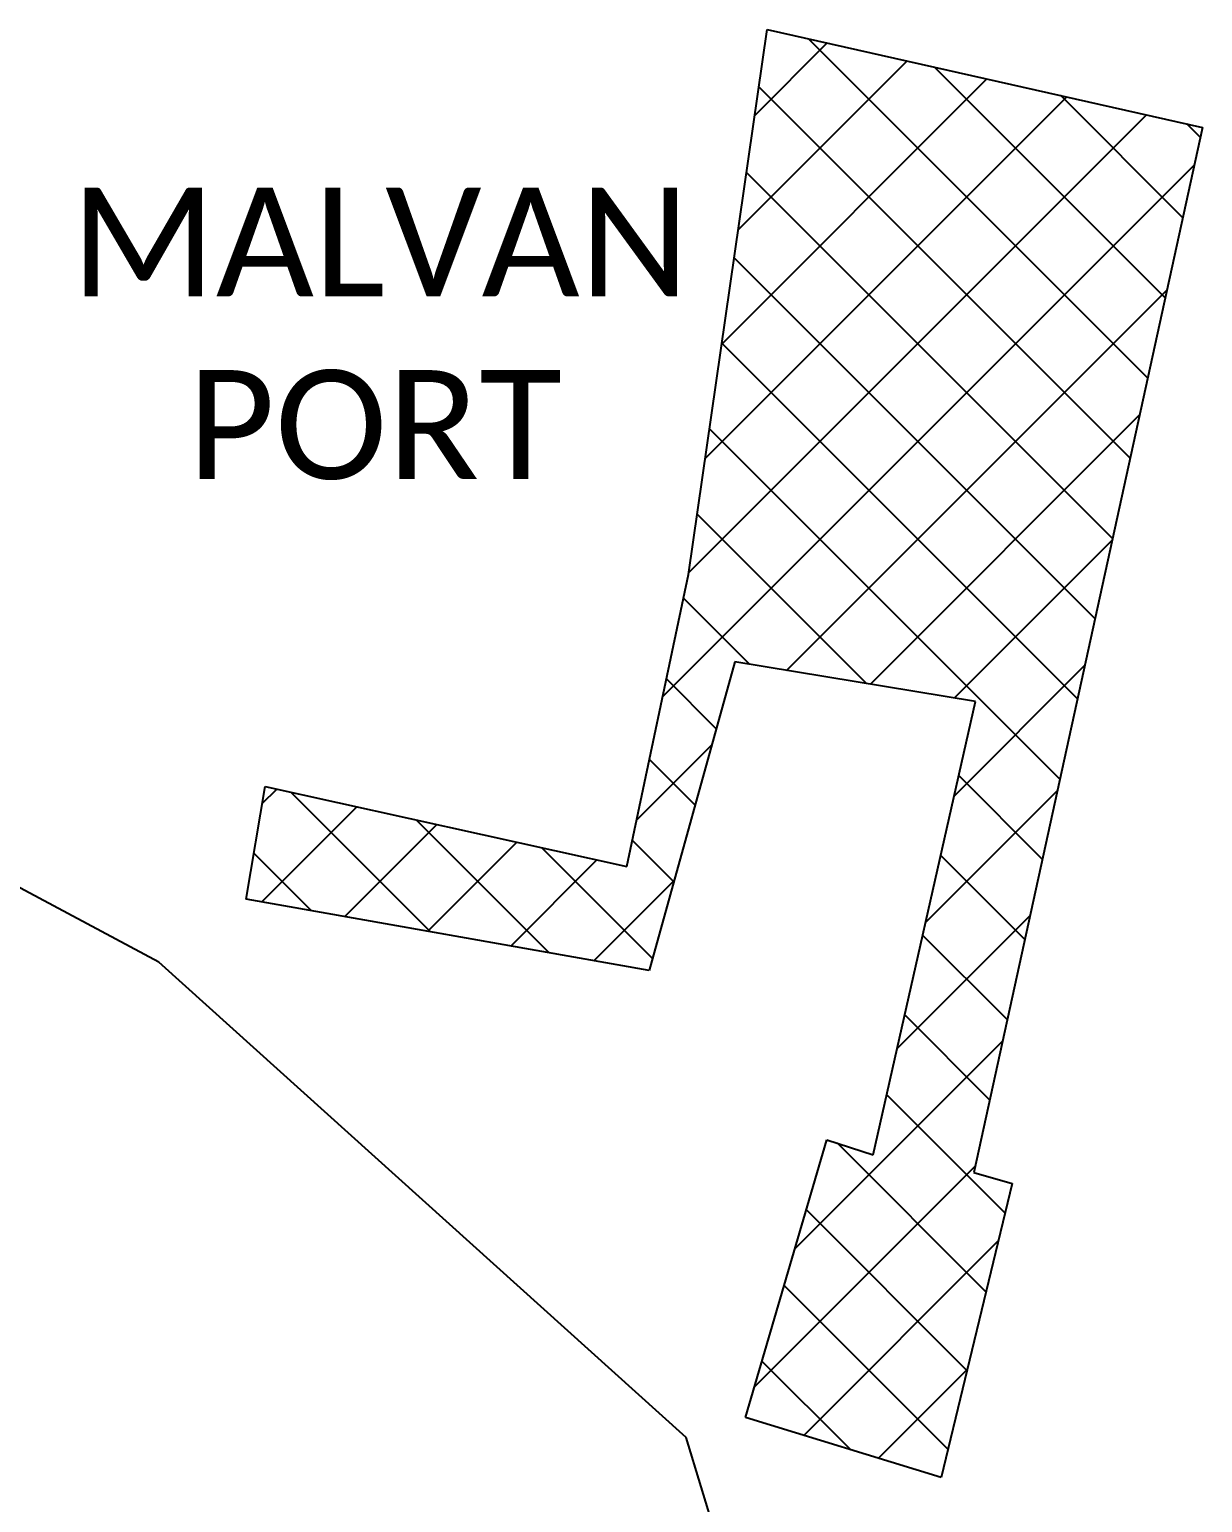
# Model space of a CAD drawing. Header units: metres. Extents: x 334693 to 340967, y 1773231 to 1777706.
# Drawn here: x 335663.2 to 335771, y 1775514.7 to 1775650 of the extents above; entities that cross this region are included whole.
import ezdxf

# ---------------------------------------------------------------- set-up
doc = ezdxf.new("R2010")
doc.units = ezdxf.units.M
doc.layers.add('PORT', color=5, linetype='Continuous')
doc.layers.add('PORT TEXT', color=7, linetype='Continuous')
doc.styles.add('MtXpl_Calibri', font='calibri.ttf')

msp = doc.modelspace()

# ---------------------------------------------------------------- linework, layer by layer
at = {"color": 3}
for p, q in [((335675.11, 1775564.32), (335563.14, 1775624.24)), ((335723.55, 1775520.65), (335675.11, 1775564.32)), ((335744.41, 1775452.46), (335723.55, 1775520.65))]:
    msp.add_line(p, q, dxfattribs=at)
at = {"layer": 'PORT'}
for p, q in [((335723.78, 1775599.93), (335731, 1775650)), ((335731, 1775650), (335771, 1775641)), ((335771, 1775641), (335750, 1775545)), ((335718.12, 1775573.11), (335723.78, 1775599.93)), ((335728.03, 1775591.92), (335720.17, 1775563.55)), ((335750.14, 1775588.28), (335728.03, 1775591.92)), ((335740.75, 1775546.64), (335750.14, 1775588.28)), ((335683.15, 1775570.12), (335684.89, 1775580.45)), ((335684.89, 1775580.45), (335718.12, 1775573.11)), ((335720.17, 1775563.55), (335683.15, 1775570.12)), ((335729, 1775522.5), (335736.5, 1775548)), ((335736.5, 1775548), (335740.75, 1775546.64)), ((335750, 1775545), (335753.5, 1775544)), ((335753.5, 1775544), (335747, 1775517)), ((335747, 1775517), (335729, 1775522.5))]:
    msp.add_line(p, q, dxfattribs=at)
at = {"layer": 'PORT', "linetype": 'Continuous'}
for p, q in [((335729.86, 1775642.09), (335736.53, 1775648.76)), ((335765.96, 1775617.97), (335734.79, 1775649.15)), ((335728.34, 1775631.59), (335743.86, 1775647.11)), ((335767.58, 1775625.34), (335746.38, 1775646.54)), ((335726.83, 1775621.1), (335751.19, 1775645.46)), ((335764.35, 1775610.61), (335730.24, 1775644.72)), ((335725.32, 1775610.6), (335758.52, 1775643.81)), ((335769.19, 1775632.71), (335757.97, 1775643.93)), ((335723.8, 1775600.11), (335765.85, 1775642.16)), ((335770.8, 1775640.08), (335769.55, 1775641.33)), ((335721.42, 1775588.74), (335770.25, 1775637.58)), ((335762.74, 1775603.24), (335729.11, 1775636.87)), ((335761.13, 1775595.87), (335727.97, 1775629.02)), ((335732.79, 1775591.13), (335767.74, 1775626.08)), ((335759.52, 1775588.5), (335726.84, 1775621.17)), ((335740.5, 1775589.87), (335765.22, 1775614.59)), ((335757.9, 1775581.13), (335725.71, 1775613.33)), ((335740.13, 1775589.93), (335724.58, 1775605.48)), ((335748.21, 1775588.6), (335762.71, 1775603.09)), ((335729.38, 1775591.7), (335723.32, 1775597.76)), ((335748.17, 1775579.58), (335760.19, 1775591.6)), ((335726.32, 1775585.77), (335721.75, 1775590.34)), ((335719.01, 1775577.36), (335725.9, 1775584.25)), ((335724.38, 1775578.74), (335720.19, 1775582.93)), ((335756.29, 1775573.76), (335748.6, 1775581.46)), ((335684.63, 1775578.9), (335685.95, 1775580.21)), ((335700.08, 1775567.12), (335687.27, 1775579.92)), ((335745.56, 1775567.98), (335757.68, 1775580.1)), ((335684.58, 1775569.87), (335693.3, 1775578.59)), ((335692.21, 1775568.51), (335700.66, 1775576.97)), ((335710.99, 1775565.18), (335698.8, 1775577.38)), ((335699.83, 1775567.16), (335708.02, 1775575.34)), ((335722.43, 1775571.71), (335718.62, 1775575.51)), ((335689.16, 1775569.05), (335683.86, 1775574.35)), ((335720.48, 1775564.67), (335710.32, 1775574.83)), ((335754.68, 1775566.4), (335746.95, 1775574.13)), ((335707.46, 1775565.81), (335715.37, 1775573.72)), ((335715.09, 1775564.45), (335722.46, 1775571.83)), ((335742.94, 1775556.39), (335755.16, 1775568.61)), ((335753.07, 1775559.03), (335745.29, 1775566.8)), ((335751.46, 1775551.66), (335743.64, 1775559.48)), ((335733.57, 1775538.03), (335752.65, 1775557.11)), ((335752.85, 1775541.29), (335741.99, 1775552.15)), ((335751.1, 1775534.05), (335737.46, 1775547.69)), ((335729.83, 1775525.31), (335750.14, 1775545.62)), ((335749.36, 1775526.81), (335734.61, 1775541.57)), ((335734.36, 1775520.86), (335752.23, 1775538.74)), ((335747.62, 1775519.57), (335732.57, 1775534.63)), ((335738.67, 1775519.55), (335730.53, 1775527.69)), ((335741.24, 1775518.76), (335749.39, 1775526.91))]:
    msp.add_line(p, q, dxfattribs=at)

# ---------------------------------------------------------------- texts
at = {"layer": 'PORT TEXT', "style": 'MtXpl_Calibri'}
for s, p in [('MALVAN', (335667.03, 1775625.48)), ('PORT', (335677.74, 1775608.71))]:
    msp.add_text(s, height=10, dxfattribs=at).set_placement(p)

doc.saveas('drawing.dxf')
